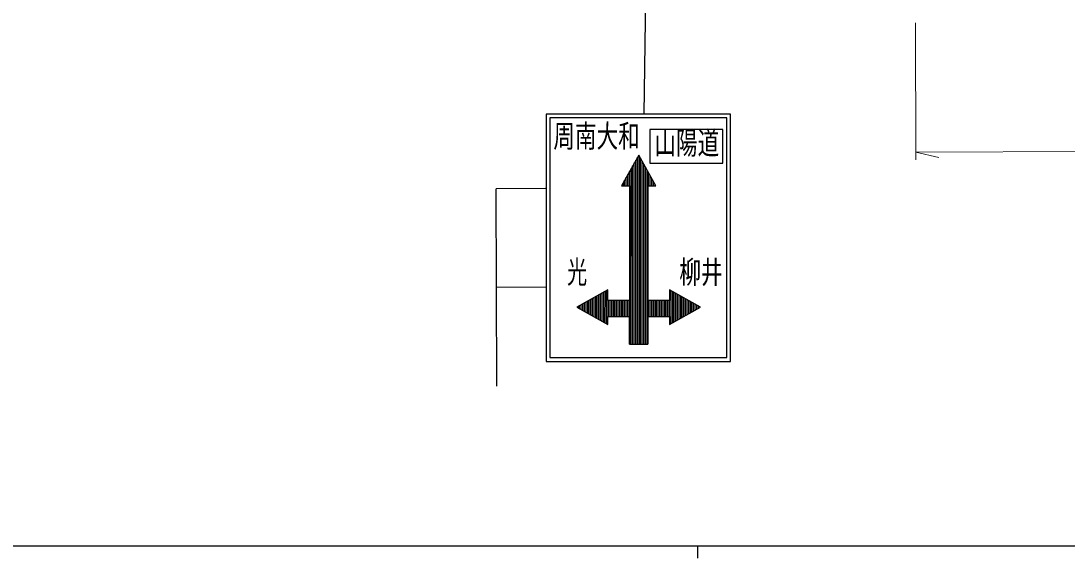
# Model space of a CAD drawing. Units: millimetres, scale not verified. Extents: x 40000 to 680000, y 20000 to 380000.
# Drawn here: x 213182 to 297936, y 204000 to 247520 of the extents above; entities that cross this region are included whole.
import ezdxf
from ezdxf.enums import TextEntityAlignment as Align

# ---------------------------------------------------------------- set-up
doc = ezdxf.new("R2010")
doc.units = ezdxf.units.MM
doc.header["$LTSCALE"] = 1000
for name, color, linetype, lineweight in [('M-STR-HTXT', 7, 'Continuous', 13), ('M-STR-STRC', 7, 'Continuous', 25), ('M-TTL-BAND', 7, 'Continuous', 25)]:
    doc.layers.add(name, color=color, linetype=linetype, lineweight=lineweight)
doc.styles.add('ＭＳ ゴシック', font='')
doc.styles.get('ＭＳ ゴシック').set_extended_font_data('MS Gothic')

msp = doc.modelspace()

# ---------------------------------------------------------------- linework, layer by layer
at = {"layer": 'M-STR-HTXT'}
for p, q in [((285648, 247371), (285685, 236259)), ((285683, 236885), (328605, 237026)), ((285683, 236885), (287545, 236454)), ((268195, 224314), (268195, 224348))]:
    msp.add_line(p, q, dxfattribs=at)
at = {"layer": 'M-STR-STRC'}
for p, q in [((263777, 249558), (263634, 240000)), ((270662, 239979), (255734, 239979)), ((255734, 239979), (255734, 219939)), ((270662, 219939), (270662, 239979)), ((256033, 239678), (256033, 220239)), ((270363, 239678), (256033, 239678)), ((270363, 220239), (270363, 239678)), ((264132, 238717), (264131, 235999)), ((270043, 238716), (264132, 238717)), ((270043, 235998), (270043, 238716)), ((263230, 236653), (261830, 234154)), ((263126, 221333), (263130, 236475)), ((264628, 234154), (263230, 236653)), ((263256, 221333), (263260, 236600)), ((262737, 221333), (262740, 235779)), ((262867, 221333), (262870, 236011)), ((262996, 221333), (263000, 236243)), ((263386, 221333), (263389, 236367)), ((263516, 221333), (263519, 236135)), ((263646, 221333), (263649, 235903)), ((263776, 221333), (263779, 235671)), ((264131, 235999), (270043, 235998)), ((262219, 234154), (262220, 234851)), ((262349, 234154), (262350, 235083)), ((262479, 234154), (262480, 235315)), ((262607, 221333), (262610, 235547)), ((263906, 221333), (263909, 235439)), ((264039, 234154), (264039, 235207)), ((264169, 234154), (264169, 234975)), ((255688, 233932), (251690, 233919)), ((261830, 234154), (262479, 234154)), ((261960, 234154), (261960, 234387)), ((262090, 234154), (262090, 234618)), ((262479, 234154), (262478, 224882)), ((263979, 234154), (263977, 224882)), ((263979, 234154), (264628, 234154)), ((264299, 234154), (264299, 234743)), ((264428, 234154), (264429, 234511)), ((264558, 234154), (264558, 234279)), ((251743, 217926), (251690, 233919)), ((255715, 225936), (251716, 225923)), ((260728, 225732), (258229, 224333)), ((260268, 223191), (260269, 225474)), ((260398, 223118), (260399, 225547)), ((260528, 223045), (260529, 225620)), ((260658, 222972), (260658, 225693)), ((260728, 224882), (260728, 225732)), ((268225, 224331), (265726, 225731)), ((265726, 225731), (265726, 224881)), ((265856, 223005), (265856, 225658)), ((265986, 223078), (265986, 225585)), ((266115, 223150), (266116, 225513)), ((258709, 224064), (258709, 224602)), ((258839, 223991), (258839, 224674)), ((258969, 223919), (258969, 224747)), ((259099, 223846), (259099, 224820)), ((259229, 223773), (259229, 224893)), ((259359, 223700), (259359, 224965)), ((259489, 223627), (259489, 225038)), ((259619, 223555), (259619, 225111)), ((259748, 223482), (259749, 225184)), ((259878, 223409), (259879, 225256)), ((260008, 223336), (260009, 225329)), ((260138, 223264), (260139, 225402)), ((262478, 224882), (260728, 224882)), ((260788, 223583), (260788, 224882)), ((260918, 223583), (260918, 224882)), ((261048, 223583), (261048, 224882)), ((261178, 223583), (261178, 224882)), ((261308, 223583), (261308, 224882)), ((261438, 223583), (261438, 224882)), ((261568, 223583), (261568, 224882)), ((261698, 223583), (261698, 224882)), ((261828, 223583), (261828, 224882)), ((261957, 223583), (261958, 224882)), ((262087, 223583), (262088, 224882)), ((262217, 223583), (262218, 224882)), ((262347, 223583), (262348, 224882)), ((262477, 223583), (262478, 224882)), ((265726, 224881), (263977, 224882)), ((264037, 223582), (264037, 224882)), ((264166, 223582), (264167, 224882)), ((264296, 223582), (264297, 224882)), ((264426, 223582), (264427, 224882)), ((264556, 223582), (264557, 224882)), ((264686, 223582), (264687, 224881)), ((264816, 223582), (264816, 224881)), ((264946, 223582), (264946, 224881)), ((265076, 223582), (265076, 224881)), ((265206, 223582), (265206, 224881)), ((265336, 223582), (265336, 224881)), ((265466, 223582), (265466, 224881)), ((265596, 223582), (265596, 224881)), ((265726, 223582), (265726, 224881)), ((266245, 223223), (266246, 225440)), ((266375, 223296), (266376, 225367)), ((266505, 223369), (266506, 225294)), ((266635, 223441), (266636, 225221)), ((266765, 223514), (266766, 225149)), ((266895, 223587), (266895, 225076)), ((267025, 223660), (267025, 225003)), ((267155, 223732), (267155, 224930)), ((267285, 223805), (267285, 224857)), ((267415, 223878), (267415, 224785)), ((267545, 223951), (267545, 224712)), ((267675, 224023), (267675, 224639)), ((258229, 224333), (260728, 222933)), ((258319, 224283), (258319, 224383)), ((258449, 224210), (258449, 224456)), ((258579, 224137), (258579, 224529)), ((265726, 222932), (268225, 224331)), ((267805, 224096), (267805, 224566)), ((267935, 224169), (267935, 224493)), ((268065, 224242), (268065, 224421)), ((260728, 222933), (260728, 223583)), ((260728, 223583), (262477, 223583)), ((262477, 221334), (262477, 223583)), ((263977, 223582), (263976, 221333)), ((263977, 223582), (265726, 223582)), ((265726, 223582), (265726, 222932)), ((262477, 221334), (263976, 221333)), ((255734, 219939), (270662, 219939)), ((256033, 220239), (270363, 220239))]:
    msp.add_line(p, q, dxfattribs=at)
at = {"layer": 'M-TTL-BAND'}
for p, q in [((40000, 205000), (579000, 205000)), ((268000, 205000), (268000, 204000))]:
    msp.add_line(p, q, dxfattribs=at)

# ---------------------------------------------------------------- texts
at = {"layer": 'M-STR-STRC', "style": 'ＭＳ ゴシック'}
for s, width, p in [('周南大和', 0.7, (256317, 236725)), ('山陽道', 0.7, (264504, 236166)), ('光', 0.65, (257429, 225707)), ('柳井', 0.7, (266525, 225706))]:
    msp.add_text(s, height=1833, dxfattribs=dict(at, width=width)).set_placement(p, align=Align.BOTTOM_LEFT)

doc.saveas('drawing.dxf')
